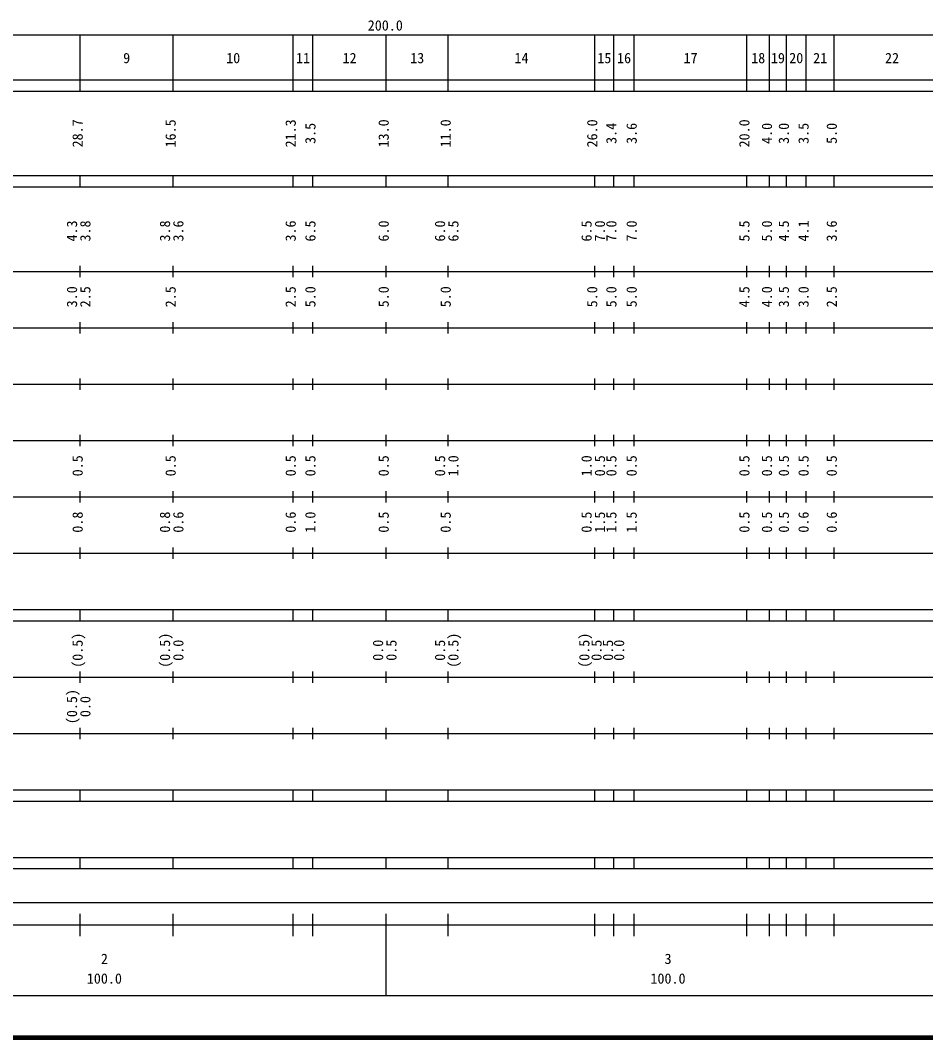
# Model space of a CAD drawing. Units: millimetres on the paper. Extents: x 40 to 680, y 20 to 380.
# Drawn here: x 203.1 to 363.7, y 20 to 200.6 of the extents above; entities that cross this region are included whole.
import ezdxf
from ezdxf.enums import TextEntityAlignment as Align

# ---------------------------------------------------------------- set-up
doc = ezdxf.new("R2010")
doc.units = ezdxf.units.MM
doc.layers.add('M-TTL', color=2, linetype='Continuous', lineweight=140)
doc.layers.add('M-TTL-BAND', color=7, linetype='Continuous', lineweight=25)
doc.styles.add('ＭＳ ゴシック', font='')
doc.styles.get('ＭＳ ゴシック').set_extended_font_data('MS Gothic')

msp = doc.modelspace()

# ---------------------------------------------------------------- linework, layer by layer
at = {"layer": 'M-TTL'}
msp.add_line((40, 20), (680, 20), dxfattribs=at)
at = {"layer": 'M-TTL-BAND'}
for p, q in [((68, 198), (579, 198)), ((213.7, 188), (213.7, 198)), ((230.2, 188), (230.2, 198)), ((251.5, 188), (251.5, 198)), ((255, 188), (255, 198)), ((268, 188), (268, 198)), ((279, 188), (279, 198)), ((305, 188), (305, 198)), ((308.4, 188), (308.4, 198)), ((312, 188), (312, 198)), ((332, 188), (332, 198)), ((336, 188), (336, 198)), ((339, 188), (339, 198)), ((342.5, 188), (342.5, 198)), ((347.5, 188), (347.5, 198)), ((40, 190), (579, 190)), ((40, 188), (579, 188)), ((40, 173), (579, 173)), ((213.7, 171), (213.7, 173)), ((230.2, 171), (230.2, 173)), ((251.5, 171), (251.5, 173)), ((255, 171), (255, 173)), ((268, 171), (268, 173)), ((279, 171), (279, 173)), ((305, 171), (305, 173)), ((308.4, 171), (308.4, 173)), ((312, 171), (312, 173)), ((332, 171), (332, 173)), ((336, 171), (336, 173)), ((339, 171), (339, 173)), ((342.5, 171), (342.5, 173)), ((347.5, 171), (347.5, 173)), ((40, 171), (579, 171)), ((40, 156), (579, 156)), ((213.7, 155), (213.7, 157)), ((230.2, 155), (230.2, 157)), ((251.5, 155), (251.5, 157)), ((255, 155), (255, 157)), ((268, 155), (268, 157)), ((279, 155), (279, 157)), ((305, 155), (305, 157)), ((308.4, 155), (308.4, 157)), ((312, 155), (312, 157)), ((332, 155), (332, 157)), ((336, 155), (336, 157)), ((339, 155), (339, 157)), ((342.5, 155), (342.5, 157)), ((347.5, 155), (347.5, 157)), ((213.7, 145), (213.7, 147)), ((230.2, 145), (230.2, 147)), ((251.5, 145), (251.5, 147)), ((255, 145), (255, 147)), ((268, 145), (268, 147)), ((279, 145), (279, 147)), ((305, 145), (305, 147)), ((308.4, 145), (308.4, 147)), ((312, 145), (312, 147)), ((332, 145), (332, 147)), ((336, 145), (336, 147)), ((339, 145), (339, 147)), ((342.5, 145), (342.5, 147)), ((347.5, 145), (347.5, 147)), ((46, 146), (579, 146)), ((52, 136), (579, 136)), ((213.7, 135), (213.7, 137)), ((230.2, 135), (230.2, 137)), ((251.5, 135), (251.5, 137)), ((255, 135), (255, 137)), ((268, 135), (268, 137)), ((279, 135), (279, 137)), ((305, 135), (305, 137)), ((308.4, 135), (308.4, 137)), ((312, 135), (312, 137)), ((332, 135), (332, 137)), ((336, 135), (336, 137)), ((339, 135), (339, 137)), ((342.5, 135), (342.5, 137)), ((347.5, 135), (347.5, 137)), ((213.7, 125), (213.7, 127)), ((230.2, 125), (230.2, 127)), ((251.5, 125), (251.5, 127)), ((255, 125), (255, 127)), ((268, 125), (268, 127)), ((279, 125), (279, 127)), ((305, 125), (305, 127)), ((308.4, 125), (308.4, 127)), ((312, 125), (312, 127)), ((332, 125), (332, 127)), ((336, 125), (336, 127)), ((339, 125), (339, 127)), ((342.5, 125), (342.5, 127)), ((347.5, 125), (347.5, 127)), ((46, 126), (579, 126)), ((52, 116), (579, 116)), ((213.7, 115), (213.7, 117)), ((230.2, 115), (230.2, 117)), ((251.5, 115), (251.5, 117)), ((255, 115), (255, 117)), ((268, 115), (268, 117)), ((279, 115), (279, 117)), ((305, 115), (305, 117)), ((308.4, 115), (308.4, 117)), ((312, 115), (312, 117)), ((332, 115), (332, 117)), ((336, 115), (336, 117)), ((339, 115), (339, 117)), ((342.5, 115), (342.5, 117)), ((347.5, 115), (347.5, 117)), ((213.7, 105), (213.7, 107)), ((230.2, 105), (230.2, 107)), ((251.5, 105), (251.5, 107)), ((255, 105), (255, 107)), ((268, 105), (268, 107)), ((279, 105), (279, 107)), ((305, 105), (305, 107)), ((308.4, 105), (308.4, 107)), ((312, 105), (312, 107)), ((332, 105), (332, 107)), ((336, 105), (336, 107)), ((339, 105), (339, 107)), ((342.5, 105), (342.5, 107)), ((347.5, 105), (347.5, 107)), ((46, 106), (579, 106)), ((40, 96), (579, 96)), ((213.7, 94), (213.7, 96)), ((230.2, 94), (230.2, 96)), ((251.5, 94), (251.5, 96)), ((255, 94), (255, 96)), ((268, 94), (268, 96)), ((279, 94), (279, 96)), ((305, 94), (305, 96)), ((308.4, 94), (308.4, 96)), ((312, 94), (312, 96)), ((332, 94), (332, 96)), ((336, 94), (336, 96)), ((339, 94), (339, 96)), ((342.5, 94), (342.5, 96)), ((347.5, 94), (347.5, 96)), ((40, 94), (579, 94)), ((213.7, 83), (213.7, 85)), ((230.2, 83), (230.2, 85)), ((251.5, 83), (251.5, 85)), ((255, 83), (255, 85)), ((268, 83), (268, 85)), ((279, 83), (279, 85)), ((305, 83), (305, 85)), ((308.4, 83), (308.4, 85)), ((312, 83), (312, 85)), ((332, 83), (332, 85)), ((336, 83), (336, 85)), ((339, 83), (339, 85)), ((342.5, 83), (342.5, 85)), ((347.5, 83), (347.5, 85)), ((49, 84), (579, 84)), ((213.7, 73), (213.7, 75)), ((230.2, 73), (230.2, 75)), ((251.5, 73), (251.5, 75)), ((255, 73), (255, 75)), ((268, 73), (268, 75)), ((279, 73), (279, 75)), ((305, 73), (305, 75)), ((308.4, 73), (308.4, 75)), ((312, 73), (312, 75)), ((332, 73), (332, 75)), ((336, 73), (336, 75)), ((339, 73), (339, 75)), ((342.5, 73), (342.5, 75)), ((347.5, 73), (347.5, 75)), ((40, 74), (579, 74)), ((40, 64), (579, 64)), ((213.7, 62), (213.7, 64)), ((230.2, 62), (230.2, 64)), ((251.5, 62), (251.5, 64)), ((255, 62), (255, 64)), ((268, 62), (268, 64)), ((279, 62), (279, 64)), ((305, 62), (305, 64)), ((308.4, 62), (308.4, 64)), ((312, 62), (312, 64)), ((332, 62), (332, 64)), ((336, 62), (336, 64)), ((339, 62), (339, 64)), ((342.5, 62), (342.5, 64)), ((347.5, 62), (347.5, 64)), ((40, 62), (579, 62)), ((40, 52), (579, 52)), ((213.7, 50), (213.7, 52)), ((230.2, 50), (230.2, 52)), ((251.5, 50), (251.5, 52)), ((255, 50), (255, 52)), ((268, 50), (268, 52)), ((279, 50), (279, 52)), ((305, 50), (305, 52)), ((308.4, 50), (308.4, 52)), ((312, 50), (312, 52)), ((332, 50), (332, 52)), ((336, 50), (336, 52)), ((339, 50), (339, 52)), ((342.5, 50), (342.5, 52)), ((347.5, 50), (347.5, 52)), ((40, 50), (579, 50)), ((71, 44), (565, 44)), ((213.7, 38), (213.7, 42)), ((230.2, 38), (230.2, 42)), ((251.5, 38), (251.5, 42)), ((255, 38), (255, 42)), ((268, 27.5), (268, 42)), ((279, 38), (279, 42)), ((305, 38), (305, 42)), ((308.4, 38), (308.4, 42)), ((312, 38), (312, 42)), ((332, 38), (332, 42)), ((336, 38), (336, 42)), ((339, 38), (339, 42)), ((342.5, 38), (342.5, 42)), ((347.5, 38), (347.5, 42)), ((40, 40), (579, 40)), ((68, 27.5), (579, 27.5))]:
    msp.add_line(p, q, dxfattribs=at)

# ---------------------------------------------------------------- texts
at = {"layer": 'M-TTL-BAND', "style": 'ＭＳ ゴシック'}
for s, p in [('200.0', (264.719, 198.195)), ('9', (221.325, 192.405)), ('10', (239.6, 192.405)), ('11', (252, 192.405)), ('12', (260.25, 192.405)), ('13', (272.25, 192.405)), ('14', (290.75, 192.405)), ('15', (305.45, 192.405)), ('16', (308.95, 192.405)), ('17', (320.75, 192.405)), ('18', (332.75, 192.405)), ('19', (336.25, 192.405)), ('20', (339.5, 192.405)), ('21', (343.75, 192.405)), ('22', (356.5, 192.405)), ('2', (217.375, 32.523)), ('3', (317.375, 32.523)), ('100.0', (214.875, 29.033)), ('100.0', (314.875, 29.033))]:
    msp.add_text(s, height=1.833, dxfattribs=at).set_placement(p, align=Align.BOTTOM_LEFT)
for s, p in [('28.7', (214.7, 178)), ('16.5', (231.2, 178)), ('21.3', (252.5, 178)), ('13.0', (269, 178)), ('11.0', (280, 178)), ('26.0', (306, 178)), ('20.0', (333, 178)), ('3.5', (256, 178.625)), ('3.4', (309.4, 178.625)), ('3.6', (313, 178.625)), ('4.0', (337, 178.625)), ('3.0', (340, 178.625)), ('3.5', (343.5, 178.625)), ('5.0', (348.5, 178.625)), ('4.3', (213.7, 161.299)), ('3.8', (216.07, 161.299)), ('3.8', (230.2, 161.299)), ('3.6', (232.57, 161.299)), ('3.6', (252.5, 161.299)), ('6.5', (256, 161.299)), ('6.0', (269, 161.299)), ('6.0', (279, 161.299)), ('6.5', (281.37, 161.299)), ('6.5', (305, 161.299)), ('7.0', (307.37, 161.299)), ('7.0', (309.4, 161.299)), ('7.0', (313, 161.299)), ('5.5', (333, 161.299)), ('5.0', (337, 161.299)), ('4.5', (340, 161.299)), ('4.1', (343.5, 161.299)), ('3.6', (348.5, 161.299)), ('3.0', (213.7, 149.625)), ('2.5', (216.07, 149.625)), ('2.5', (231.2, 149.625)), ('2.5', (252.5, 149.625)), ('5.0', (256, 149.625)), ('5.0', (269, 149.625)), ('5.0', (280, 149.625)), ('5.0', (306, 149.625)), ('5.0', (309.4, 149.625)), ('5.0', (313, 149.625)), ('4.5', (333, 149.625)), ('4.0', (337, 149.625)), ('3.5', (340, 149.625)), ('3.0', (343.5, 149.625)), ('2.5', (348.5, 149.625)), ('0.5', (214.7, 119.625)), ('0.5', (231.2, 119.625)), ('0.5', (252.5, 119.625)), ('0.5', (256, 119.625)), ('0.5', (269, 119.625)), ('0.5', (279, 119.625)), ('1.0', (281.37, 119.625)), ('1.0', (305, 119.625)), ('0.5', (307.37, 119.625)), ('0.5', (309.4, 119.625)), ('0.5', (313, 119.625)), ('0.5', (333, 119.625)), ('0.5', (337, 119.625)), ('0.5', (340, 119.625)), ('0.5', (343.5, 119.625)), ('0.5', (348.5, 119.625)), ('0.8', (214.7, 109.625)), ('0.8', (230.2, 109.625)), ('0.6', (232.57, 109.625)), ('0.6', (252.5, 109.625)), ('1.0', (256, 109.625)), ('0.5', (269, 109.625)), ('0.5', (280, 109.625)), ('0.5', (305, 109.625)), ('1.5', (307.37, 109.625)), ('1.5', (309.4, 109.625)), ('1.5', (313, 109.625)), ('0.5', (333, 109.625)), ('0.5', (337, 109.625)), ('0.5', (340, 109.625)), ('0.6', (343.5, 109.625)), ('0.6', (348.5, 109.625)), ('(0.5)', (214.7, 85.639)), ('(0.5)', (230.2, 85.639)), ('0.0', (232.57, 86.889)), ('0.0', (268, 86.889)), ('0.5', (270.37, 86.889)), ('0.5', (279, 86.889)), ('(0.5)', (281.37, 85.639)), ('(0.5)', (304.6, 85.639)), ('0.5', (306.77, 86.889)), ('0.5', (308.8, 86.889)), ('0.0', (310.77, 86.889)), ('(0.5)', (213.7, 75.639)), ('0.0', (216.07, 76.889))]:
    msp.add_text(s, height=1.833, rotation=90, dxfattribs=at).set_placement(p, align=Align.BOTTOM_LEFT)

doc.saveas('drawing.dxf')
